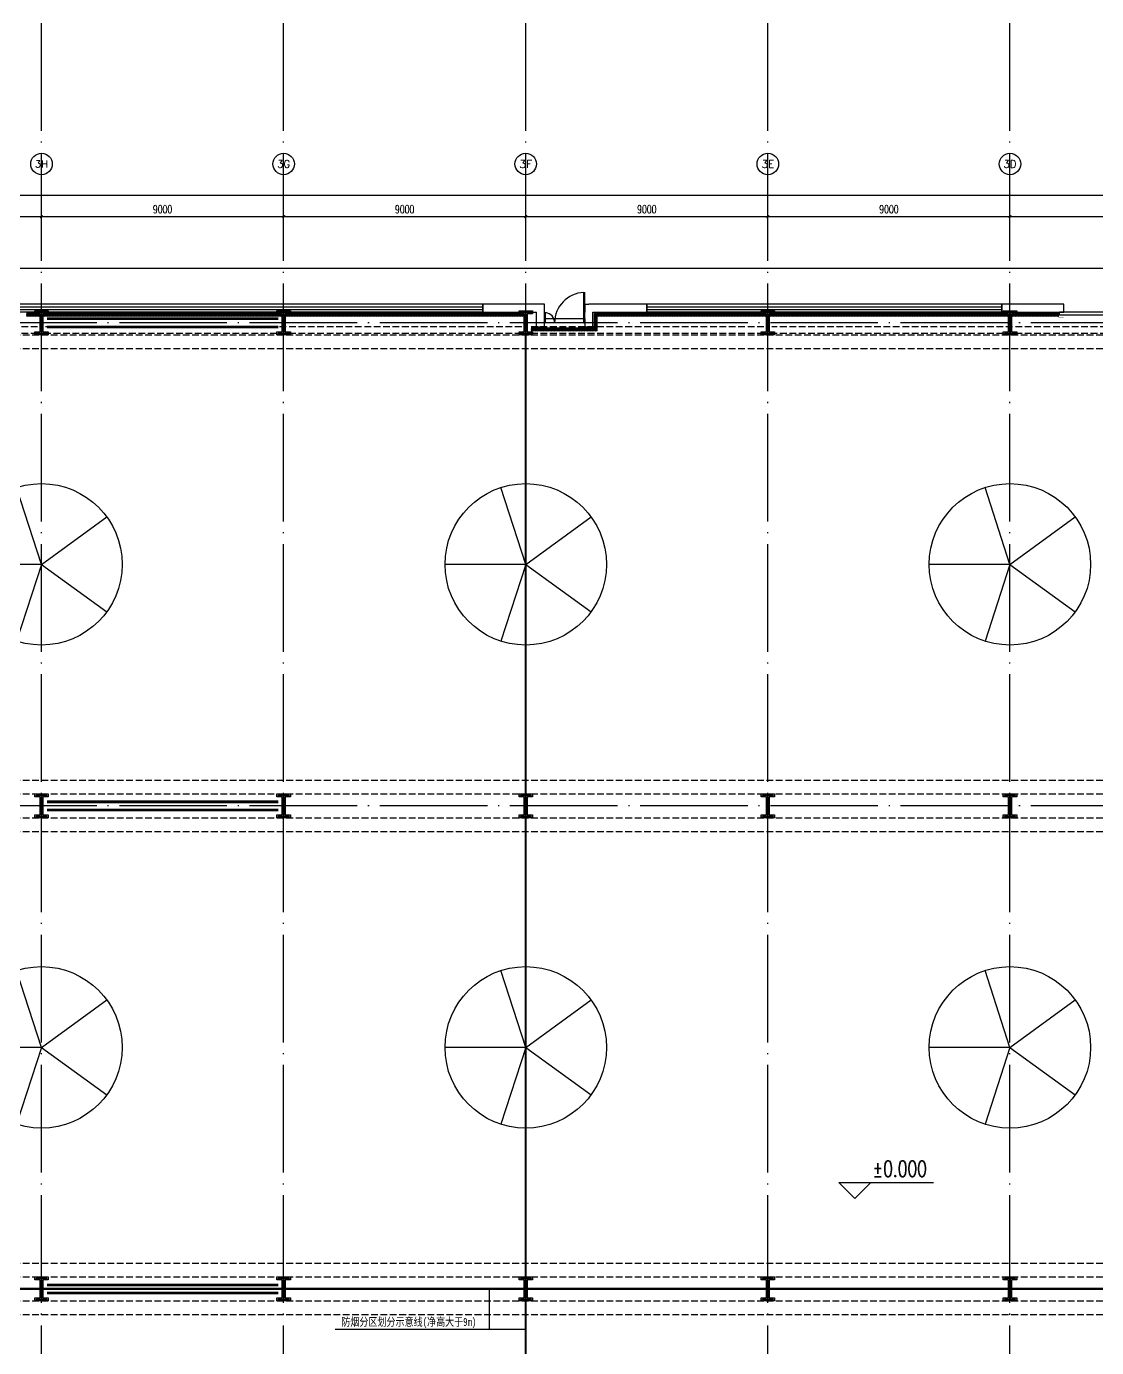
# Model space of a CAD drawing. Extents: x -555607 to 460190, y 498714 to 1664455.
# Drawn here: x -192416 to -152634, y 582639 to 631736 of the extents above; entities that cross this region are included whole.
import ezdxf
from ezdxf.enums import TextEntityAlignment as Align

# ---------------------------------------------------------------- set-up
doc = ezdxf.new("R2010")
doc.units = 0
doc.header["$LTSCALE"] = 1000
doc.header["$MEASUREMENT"] = 0
for name, pattern in [('10平面$0$DASH', [0.35, 0.25, -0.1]), ('CENTER', [2, 1.25, -0.25, 0.25, -0.25]), ('DASH', [0.35, 0.25, -0.1]), ('DOTE', [2.42, 2, -0.2, 0.02, -0.2])]:
    doc.linetypes.add(name, pattern=pattern)
doc.layers.get('Defpoints').update_dxf_attribs({"color": 210})
for name, color, linetype in [('10平面$0$WINDOW', 8, 'Continuous'), ('A-AXIS-D', 1, 'Continuous'), ('A-AXIS-DOTE', 14, 'DOTE'), ('A-HATCH-2', 251, 'Continuous'), ('A-HRAIL', 250, 'Continuous'), ('A-LIN-V', 9, 'Continuous'), ('A-SFCE', 30, 'Continuous'), ('A-WINDOW', 8, 'Continuous'), ('AS-COLN', 6, 'Continuous'), ('AS-WALL', 40, 'Continuous'), ('TH_DIM', 3, 'Continuous'), ('建-标高', 3, 'Continuous'), ('建-窗', 8, 'Continuous'), ('暖通', 7, 'Continuous')]:
    doc.layers.add(name, color=color, linetype=linetype)
doc.layers.add('柱间支撑', color=6, linetype='CENTER', lineweight=0)
doc.styles.add('-黑体', font='simhei.ttf', dxfattribs={"width": 0.8})
doc.styles.add('_TCH_AXIS', font='COMPLEX', dxfattribs={"bigfont": 'GBCBIG'})
doc.styles.add('_TCH_DIM_T3', font='SIMPLEX', dxfattribs={"width": 0.705882, "bigfont": 'GBCBIG'})
doc.styles.add('A-STANDARD', font='SIMPLEX', dxfattribs={"bigfont": 'GBCBIG'})
doc.styles.get("Standard").update_dxf_attribs({"font": 'gbenor.shx', "bigfont": 'gbcbig.shx'})
doc.styles.add('图框宋体', font='', dxfattribs={"width": 0.75})
doc.styles.get('图框宋体').set_extended_font_data('SimSun')
doc.linetypes.add('字母', pattern='A,12.7,-5.08,["挡烟垂壁",Standard,S=2.54,R=0,X=-2.54,Y=-1.27],-5.08', length=22.86)
doc.dimstyles.new('_TCH_ARCH&&100', dxfattribs={"dimtxt": 297.5, "dimasz": 100, "dimexe": 100, "dimexo": 100, "dimgap": 126.25, "dimtad": 1, "dimdec": 0, "dimzin": 0, "dimdsep": 46, "dimtxsty": '_TCH_DIM_T3', "dimblk": 'ARCHTICK', "dimcen": 0.09, "dimclrt": 7, "dimazin": 2, "dimtfac": 1, "dimtdec": 0, "dimtix": 1, "dimtmove": 2, "dimatfit": 3, "dimfxl": 100, "dimtolj": 1, "dimtzin": 0, "dimarcsym": 0})
doc.dimstyles.new('_TCH_ARCH&&150', dxfattribs={"dimtxt": 446.25, "dimasz": 150, "dimexe": 375, "dimexo": 450, "dimgap": 150, "dimtad": 1, "dimdec": 0, "dimzin": 0, "dimdsep": 46, "dimtxsty": '_TCH_DIM_T3', "dimblk": 'ARCHTICK', "dimcen": 0.09, "dimclrt": 7, "dimazin": 2, "dimtfac": 1, "dimtdec": 0, "dimtix": 1, "dimtmove": 2, "dimatfit": 3, "dimfxl": 1, "dimtolj": 1, "dimtzin": 0, "dimarcsym": 0})

# ---------------------------------------------------------------- blocks, each defined once
blk = doc.blocks.new('w4324324')
at = {"layer": 'A-HATCH-2', "color": 250}
for q in [(-1694760, 686605), (-1697614, 684532), (-1691907, 684532), (-1696524, 681178), (-1692997, 681178)]:
    blk.add_line((-1694760, 683605), q, dxfattribs=at)
blk.add_circle((-1694760, 683605), 3000, dxfattribs=at)
blk = doc.blocks.new('342343')
at = {"layer": 'A-LIN-V'}
for p in [(1066610, -8444), (1084560, -8444), (1066610, -26444), (1084560, -26444), (1066610, -44444), (1084560, -44444)]:
    blk.add_blockref('w4324324', p, dxfattribs=at)
blk = doc.blocks.new('23124232432')
at = {"layer": '柱间支撑', "color": 250, "const_width": 100}
for points in [[(-183054, 620870), (-191654, 620870)], [(-183054, 620570), (-191654, 620570)], [(-183054, 602920), (-191654, 602920)], [(-183054, 602620), (-191654, 602620)], [(-183054, 584970), (-191654, 584970)], [(-183054, 584670), (-191654, 584670)]]:
    blk.add_lwpolyline(points, dxfattribs=at)
blk = doc.blocks.new('w42343243')
at = {"layer": 'A-HATCH-2'}
blk.add_lwpolyline([(-165104, 621070), (-164604, 621070), (-164604, 620958), (-164800, 620958), (-164800, 620282), (-164604, 620282), (-164604, 620170), (-165104, 620170), (-165104, 620282), (-164908, 620282), (-164908, 620958), (-165104, 620958)], close=True, dxfattribs=at)
at = {"layer": 'AS-COLN', "color": 3}
blk.add_lwpolyline([(-165054, 621020), (-164654, 621020), (-164654, 621008), (-164850, 621008), (-164850, 620232), (-164654, 620232), (-164654, 620220), (-165054, 620220), (-165054, 620232), (-164858, 620232), (-164858, 621008), (-165054, 621008)], close=True, dxfattribs=at)
blk = doc.blocks.new('_ArchTick')
at = {"color": 0, "linetype": 'ByBlock', "const_width": 0.4}
blk.add_lwpolyline([(-0.5, -0.5), (0.5, 0.5)], dxfattribs=at)
blk = doc.blocks.new('*D104')
at = {"layer": 'A-AXIS-D', "color": 0, "lineweight": -2, "transparency": 16777216}
for p, q in [((-313754, 624010), (-313754, 625568)), ((-128054, 624010), (-128054, 625568)), ((-313754, 625468), (-128054, 625468))]:
    blk.add_line(p, q, dxfattribs=at)
at = {"layer": 'Defpoints', "color": 0, "transparency": 16777216}
for p in [(-128054, 625468), (-313754, 623910), (-128054, 623910)]:
    blk.add_point(p, dxfattribs=at)
at = {"layer": 'A-AXIS-D', "color": 0, "lineweight": -2, "transparency": 16777216, "xscale": 100, "yscale": 100, "zscale": 100, "rotation": 180}
blk.add_blockref('_ArchTick', (-313754, 625468), dxfattribs=at)
at = {"layer": 'A-AXIS-D', "color": 0, "lineweight": -2, "transparency": 16777216, "xscale": 100, "yscale": 100, "zscale": 100}
blk.add_blockref('_ArchTick', (-128054, 625468), dxfattribs=at)
at = {"layer": 'A-AXIS-D', "color": 7, "transparency": 16777216, "insert": (-220904, 625743), "char_height": 297.5, "attachment_point": 5, "style": '_TCH_DIM_T3'}
blk.add_mtext('\\A1;185700', dxfattribs=at)
blk = doc.blocks.new('*D119')
at = {"layer": 'A-AXIS-D', "color": 0, "lineweight": -2, "transparency": 16777216}
for p, q in [((-200854, 623910), (-200854, 624768)), ((-200854, 624668), (-191854, 624668)), ((-191854, 623910), (-191854, 624768))]:
    blk.add_line(p, q, dxfattribs=at)
at = {"layer": 'Defpoints', "color": 0, "transparency": 16777216}
for p in [(-191854, 624668), (-200854, 623810), (-191854, 623810)]:
    blk.add_point(p, dxfattribs=at)
at = {"layer": 'A-AXIS-D', "color": 0, "lineweight": -2, "transparency": 16777216, "xscale": 100, "yscale": 100, "zscale": 100, "rotation": 180}
blk.add_blockref('_ArchTick', (-200854, 624668), dxfattribs=at)
at = {"layer": 'A-AXIS-D', "color": 0, "lineweight": -2, "transparency": 16777216, "xscale": 100, "yscale": 100, "zscale": 100}
blk.add_blockref('_ArchTick', (-191854, 624668), dxfattribs=at)
at = {"layer": 'A-AXIS-D', "color": 7, "transparency": 16777216, "insert": (-196354, 624943), "char_height": 297.5, "attachment_point": 5, "style": '_TCH_DIM_T3'}
blk.add_mtext('\\A1;9000', dxfattribs=at)
blk = doc.blocks.new('*D120')
at = {"layer": 'A-AXIS-D', "color": 0, "lineweight": -2, "transparency": 16777216}
for p, q in [((-191854, 623910), (-191854, 624768)), ((-191854, 624668), (-182854, 624668)), ((-182854, 623910), (-182854, 624768))]:
    blk.add_line(p, q, dxfattribs=at)
at = {"layer": 'Defpoints', "color": 0, "transparency": 16777216}
for p in [(-182854, 624668), (-191854, 623810), (-182854, 623810)]:
    blk.add_point(p, dxfattribs=at)
at = {"layer": 'A-AXIS-D', "color": 0, "lineweight": -2, "transparency": 16777216, "xscale": 100, "yscale": 100, "zscale": 100, "rotation": 180}
blk.add_blockref('_ArchTick', (-191854, 624668), dxfattribs=at)
at = {"layer": 'A-AXIS-D', "color": 0, "lineweight": -2, "transparency": 16777216, "xscale": 100, "yscale": 100, "zscale": 100}
blk.add_blockref('_ArchTick', (-182854, 624668), dxfattribs=at)
at = {"layer": 'A-AXIS-D', "color": 7, "transparency": 16777216, "insert": (-187354, 624943), "char_height": 297.5, "attachment_point": 5, "style": '_TCH_DIM_T3'}
blk.add_mtext('\\A1;9000', dxfattribs=at)
blk = doc.blocks.new('*D121')
at = {"layer": 'A-AXIS-D', "color": 0, "lineweight": -2, "transparency": 16777216}
for p, q in [((-182854, 623910), (-182854, 624768)), ((-182854, 624668), (-173854, 624668)), ((-173854, 623910), (-173854, 624768))]:
    blk.add_line(p, q, dxfattribs=at)
at = {"layer": 'Defpoints', "color": 0, "transparency": 16777216}
for p in [(-173854, 624668), (-182854, 623810), (-173854, 623810)]:
    blk.add_point(p, dxfattribs=at)
at = {"layer": 'A-AXIS-D', "color": 0, "lineweight": -2, "transparency": 16777216, "xscale": 100, "yscale": 100, "zscale": 100, "rotation": 180}
blk.add_blockref('_ArchTick', (-182854, 624668), dxfattribs=at)
at = {"layer": 'A-AXIS-D', "color": 0, "lineweight": -2, "transparency": 16777216, "xscale": 100, "yscale": 100, "zscale": 100}
blk.add_blockref('_ArchTick', (-173854, 624668), dxfattribs=at)
at = {"layer": 'A-AXIS-D', "color": 7, "transparency": 16777216, "insert": (-178354, 624943), "char_height": 297.5, "attachment_point": 5, "style": '_TCH_DIM_T3'}
blk.add_mtext('\\A1;9000', dxfattribs=at)
blk = doc.blocks.new('*D122')
at = {"layer": 'A-AXIS-D', "color": 0, "lineweight": -2, "transparency": 16777216}
for p, q in [((-173854, 623910), (-173854, 624768)), ((-173854, 624668), (-164854, 624668)), ((-164854, 623910), (-164854, 624768))]:
    blk.add_line(p, q, dxfattribs=at)
at = {"layer": 'Defpoints', "color": 0, "transparency": 16777216}
for p in [(-164854, 624668), (-173854, 623810), (-164854, 623810)]:
    blk.add_point(p, dxfattribs=at)
at = {"layer": 'A-AXIS-D', "color": 0, "lineweight": -2, "transparency": 16777216, "xscale": 100, "yscale": 100, "zscale": 100, "rotation": 180}
blk.add_blockref('_ArchTick', (-173854, 624668), dxfattribs=at)
at = {"layer": 'A-AXIS-D', "color": 0, "lineweight": -2, "transparency": 16777216, "xscale": 100, "yscale": 100, "zscale": 100}
blk.add_blockref('_ArchTick', (-164854, 624668), dxfattribs=at)
at = {"layer": 'A-AXIS-D', "color": 7, "transparency": 16777216, "insert": (-169354, 624943), "char_height": 297.5, "attachment_point": 5, "style": '_TCH_DIM_T3'}
blk.add_mtext('\\A1;9000', dxfattribs=at)
blk = doc.blocks.new('*D123')
at = {"layer": 'A-AXIS-D', "color": 0, "lineweight": -2, "transparency": 16777216}
for p, q in [((-164854, 623910), (-164854, 624768)), ((-164854, 624668), (-155854, 624668)), ((-155854, 623910), (-155854, 624768))]:
    blk.add_line(p, q, dxfattribs=at)
at = {"layer": 'Defpoints', "color": 0, "transparency": 16777216}
for p in [(-155854, 624668), (-164854, 623810), (-155854, 623810)]:
    blk.add_point(p, dxfattribs=at)
at = {"layer": 'A-AXIS-D', "color": 0, "lineweight": -2, "transparency": 16777216, "xscale": 100, "yscale": 100, "zscale": 100, "rotation": 180}
blk.add_blockref('_ArchTick', (-164854, 624668), dxfattribs=at)
at = {"layer": 'A-AXIS-D', "color": 0, "lineweight": -2, "transparency": 16777216, "xscale": 100, "yscale": 100, "zscale": 100}
blk.add_blockref('_ArchTick', (-155854, 624668), dxfattribs=at)
at = {"layer": 'A-AXIS-D', "color": 7, "transparency": 16777216, "insert": (-160354, 624943), "char_height": 297.5, "attachment_point": 5, "style": '_TCH_DIM_T3'}
blk.add_mtext('\\A1;9000', dxfattribs=at)
blk = doc.blocks.new('*D124')
at = {"layer": 'A-AXIS-D', "color": 0, "lineweight": -2, "transparency": 16777216}
for p, q in [((-155854, 623910), (-155854, 624768)), ((-155854, 624668), (-146854, 624668)), ((-146854, 623910), (-146854, 624768))]:
    blk.add_line(p, q, dxfattribs=at)
at = {"layer": 'Defpoints', "color": 0, "transparency": 16777216}
for p in [(-146854, 624668), (-155854, 623810), (-146854, 623810)]:
    blk.add_point(p, dxfattribs=at)
at = {"layer": 'A-AXIS-D', "color": 0, "lineweight": -2, "transparency": 16777216, "xscale": 100, "yscale": 100, "zscale": 100, "rotation": 180}
blk.add_blockref('_ArchTick', (-155854, 624668), dxfattribs=at)
at = {"layer": 'A-AXIS-D', "color": 0, "lineweight": -2, "transparency": 16777216, "xscale": 100, "yscale": 100, "zscale": 100}
blk.add_blockref('_ArchTick', (-146854, 624668), dxfattribs=at)
at = {"layer": 'A-AXIS-D', "color": 7, "transparency": 16777216, "insert": (-151354, 624943), "char_height": 297.5, "attachment_point": 5, "style": '_TCH_DIM_T3'}
blk.add_mtext('\\A1;9000', dxfattribs=at)
blk = doc.blocks.new('WINDOW2DLIB$DYNSTYLE$00000005')
at = {"color": 0}
for points in [[(-0.5, 0.5), (-0.5, -0.5)], [(-0.5, 0.5), (0.5, 0.5)], [(0.5, -0.5), (0.5, 0.5)], [(0.5, 0.1667), (-0.5, 0.1667)], [(0.5, -0.1667), (-0.5, -0.1667)], [(-0.5, -0.5), (0.5, -0.5)]]:
    blk.add_lwpolyline(points, dxfattribs=at)
blk = doc.blocks.new('10平面$0$$DorLib2D$00000126')
at = {"color": 0, "linetype": 'Continuous'}
for p, q in [((-0.532, 0.5), (-0.532, 0.9)), ((0.532, 0.9), (0.532, 0.5))]:
    blk.add_line(p, q, dxfattribs=at)
at = {"color": 0, "linetype": '10平面$0$DASH'}
for p, q in [((-0.532, 0.9), (0.532, 0.9)), ((-0.532, 0.5), (0.532, 0.5))]:
    blk.add_line(p, q, dxfattribs=at)
blk = doc.blocks.new('DOOR2DLIB$SYSLIB$00000123')
at = {"color": 0}
for p, q in [((0.475, -0.001), (0.475, 0.752)), ((0.475, 0.752), (0.5, 0.752)), ((0.5, -0.001), (0.5, 0.752)), ((-0.5, 0), (-0.5, 0.252)), ((-0.475, 0.252), (-0.5, 0.252)), ((-0.475, 0), (-0.475, 0.252)), ((-0.475, 0), (-0.5, 0)), ((0.475, -0.001), (0.5, -0.001))]:
    blk.add_line(p, q, dxfattribs=at)
for centre, radius, start, end in [((0.505, -0.002), 0.755, 92.2493, 179.7238), ((-0.501, 0.003), 0.251, 359.7899, 84.0974)]:
    blk.add_arc(centre, radius, start, end, dxfattribs=at)
blk = doc.blocks.new('3333')
at = {"layer": 'A-SFCE', "color": 250, "const_width": 20}
blk.add_lwpolyline([(-227064, 766320), (-227064, 766510), (-227244, 766510), (-227244, 766320)], dxfattribs=at)
blk = doc.blocks.new('99平面图例外参$0$$LinePat$圆环')
for points in [[(0, 150), (300, 150)], [(0, 0), (300, 0)], [(0, -150), (300, -150)]]:
    blk.add_lwpolyline(points)
at = {"color": 0}
blk.add_circle((150, 0), 150, dxfattribs=at)
blk = doc.blocks.new('*D617')
at = {"layer": 'Defpoints', "color": 0, "transparency": 16777216}
for p in [(-128854, 622757), (-294854, 622280), (-128854, 622280)]:
    blk.add_point(p, dxfattribs=at)
at = {"layer": 'TH_DIM', "color": 0, "lineweight": -2, "transparency": 16777216}
for p, q in [((-294854, 622730), (-294854, 623132)), ((-128854, 622730), (-128854, 623132)), ((-294854, 622757), (-128854, 622757))]:
    blk.add_line(p, q, dxfattribs=at)
at = {"layer": 'TH_DIM', "color": 0, "lineweight": -2, "transparency": 16777216, "xscale": 150, "yscale": 150, "zscale": 150, "rotation": 180}
blk.add_blockref('_ArchTick', (-294854, 622757), dxfattribs=at)
at = {"layer": 'TH_DIM', "color": 0, "lineweight": -2, "transparency": 16777216, "xscale": 150, "yscale": 150, "zscale": 150}
blk.add_blockref('_ArchTick', (-128854, 622757), dxfattribs=at)
at = {"layer": 'TH_DIM', "color": 7, "transparency": 16777216, "insert": (-211854, 623205), "char_height": 446.25, "attachment_point": 5, "style": '图框宋体'}
blk.add_mtext('\\A1;本侧3V轴至3A轴储烟仓以下开窗(门)面积共计:40.76平方', dxfattribs=at)

msp = doc.modelspace()

# ---------------------------------------------------------------- linework, layer by layer
at = {"layer": '10平面$0$WINDOW'}
msp.add_line((-171654.2, 620869.9), (-173154.2, 620869.9), dxfattribs=at)
at = {"layer": 'A-AXIS-D'}
for centre in [(-191854.2, 626624), (-182854.2, 626624), (-173854.2, 626624), (-164854.2, 626624), (-155854.2, 626624)]:
    msp.add_circle(centre, 400, dxfattribs=at)
at = {"layer": 'A-AXIS-DOTE', "color": 250, "ltscale": 2}
for p, q in [((-191854.2, 540740), (-191854.2, 637259.3)), ((-182854.2, 540740), (-182854.2, 637259.3)), ((-173854.2, 540740), (-173854.2, 637259.3)), ((-164854.2, 540740), (-164854.2, 637259.3)), ((-155854.2, 540740), (-155854.2, 637259.3)), ((-122040, 620720), (-318010, 620720)), ((-122040, 602770), (-318010, 602770)), ((-119950, 584820), (-318010, 584820))]:
    msp.add_line(p, q, dxfattribs=at)
at = {"layer": 'A-HATCH-2', "color": 250, "linetype": 'DASH'}
for p, q in [((-294754.2, 620270), (-135554.2, 620270)), ((-294754.2, 619770), (-135554.2, 619770)), ((-294754.2, 603720.1), (-128854.2, 603720.1)), ((-294754.2, 603220.1), (-128854.2, 603220.1)), ((-294754.2, 602320), (-128854.2, 602320)), ((-294754.2, 601820), (-128854.2, 601820)), ((-294754.2, 585770.1), (-128854.2, 585770.1)), ((-294754.2, 585270.1), (-128854.2, 585270.1)), ((-307354.2, 584369.9), (-128854.2, 584369.9)), ((-307354.2, 583869.9), (-128854.2, 583869.9))]:
    msp.add_line(p, q, dxfattribs=at)
at = {"layer": 'A-SFCE', "color": 250, "linetype": 'DASH'}
for p, q in [((-192004.2, 620570), (-200704.2, 620570)), ((-192004.2, 620320), (-200704.2, 620320)), ((-174004.2, 620570), (-191704.2, 620570)), ((-174004.2, 620320), (-191704.2, 620320)), ((-165004.2, 620570), (-173704.2, 620570)), ((-165004.2, 620320), (-173704.2, 620320)), ((-147004.2, 620570), (-164704.2, 620570)), ((-147004.2, 620320), (-164704.2, 620320))]:
    msp.add_line(p, q, dxfattribs=at)
at = {"layer": 'AS-WALL'}
for p, q in [((-173154.2, 621419.9), (-175454.2, 621419.9)), ((-175454.2, 621419.9), (-175454.2, 621119.9)), ((-175454.2, 621119.9), (-173454.2, 621119.9)), ((-173454.2, 620569.9), (-173454.2, 621119.9)), ((-173154.2, 620869.9), (-173154.2, 621419.9)), ((-171654.2, 621419.9), (-171504.2, 621419.9)), ((-171654.2, 621419.9), (-171654.2, 621119.9)), ((-171654.2, 621119.9), (-171654.2, 621119.9)), ((-171654.2, 620869.9), (-171654.2, 621119.9)), ((-169354.2, 621419.9), (-171504.2, 621419.9)), ((-171354.2, 620569.9), (-171354.2, 621119.9)), ((-171354.2, 621119.9), (-169354.2, 621119.9)), ((-169354.2, 621119.9), (-169354.2, 621419.9)), ((-153854.2, 621419.9), (-156154.2, 621419.9)), ((-156154.2, 621419.9), (-156154.2, 621119.9)), ((-156154.2, 621119.9), (-153854.2, 621119.9)), ((-153854.2, 621119.9), (-153854.2, 621419.9)), ((-173154.2, 620569.9), (-173154.2, 620869.9)), ((-171654.2, 620869.9), (-171654.2, 620569.9)), ((-173454.2, 620569.9), (-173154.2, 620569.9)), ((-171654.2, 620569.9), (-171354.2, 620569.9))]:
    msp.add_line(p, q, dxfattribs=at)
at = {"layer": '建-标高', "color": 8}
for p, q in [((-161621.4, 588177), (-162221.4, 588777)), ((-162221.4, 588777), (-158701.4, 588777)), ((-161621.4, 588177), (-161021.4, 588777))]:
    msp.add_line(p, q, dxfattribs=at)
at = {"layer": '暖通', "color": 7}
for p, q in [((-175205.2, 583323.5), (-175205.2, 584820)), ((-180935.2, 583323.5), (-175205.2, 583323.5)), ((-175205.2, 583323.5), (-173850.2, 583323.5))]:
    msp.add_line(p, q, dxfattribs=at)
at = {"layer": '暖通', "color": 2, "linetype": '字母', "ltscale": 0.05, "const_width": 80}
for points in [[(-173854.2, 620270), (-173854.2, 549370)], [(-307765, 584820), (-128354.2, 584820)]]:
    msp.add_lwpolyline(points, dxfattribs=at)

# ---------------------------------------------------------------- block references
at = {"layer": '10平面$0$WINDOW', "zscale": 300}
for name, p, xscale, yscale, rotation in [('DOOR2DLIB$SYSLIB$00000123', (-172404.2, 620719.9), -1500, -1500, 179.9999999999555), ('10平面$0$$DorLib2D$00000126', (-151354.2, 621269.9), 5000, 300, 180)]:
    msp.add_blockref(name, p, dxfattribs=dict(at, xscale=xscale, yscale=yscale, rotation=rotation))
at = {"layer": 'A-HRAIL', "color": 250, "yscale": 0.3333333333111111, "zscale": 0.3333333333111111}
for p, xscale, rotation in [((-192314.3, 621013.9), -0.3384127419249668, 359.9999999997966), ((-192212.8, 621013.9), -0.3384127419249668, 359.9999999997966), ((-192111.2, 621013.9), -0.3384127419249668, 359.9999999997966), ((-192009.7, 621013.9), -0.3384127419249668, 359.9999999997966), ((-191908.2, 621013.9), -0.3384127419249668, 359.9999999997966), ((-191699.1, 621013.9), -0.336818181795725, 359.9999999997966), ((-191598.1, 621013.9), -0.336818181795725, 359.9999999997966), ((-191497, 621013.9), -0.336818181795725, 359.9999999997966), ((-191396, 621013.9), -0.336818181795725, 359.9999999997966), ((-191295, 621013.9), -0.336818181795725, 359.9999999997966), ((-191193.9, 621013.9), -0.336818181795725, 359.9999999997966), ((-191092.9, 621013.9), -0.336818181795725, 359.9999999997966), ((-190991.8, 621013.9), -0.336818181795725, 359.9999999997966), ((-190890.8, 621013.9), -0.336818181795725, 359.9999999997966), ((-190789.7, 621013.9), -0.336818181795725, 359.9999999997966), ((-190688.7, 621013.9), -0.336818181795725, 359.9999999997966), ((-190587.6, 621013.9), -0.336818181795725, 359.9999999997966), ((-190486.6, 621013.9), -0.336818181795725, 359.9999999997966), ((-190385.5, 621013.9), -0.336818181795725, 359.9999999997966), ((-190284.5, 621013.9), -0.336818181795725, 359.9999999997966), ((-190183.5, 621013.9), -0.336818181795725, 359.9999999997966), ((-190082.4, 621013.9), -0.336818181795725, 359.9999999997966), ((-189981.4, 621013.9), -0.336818181795725, 359.9999999997966), ((-189880.3, 621013.9), -0.336818181795725, 359.9999999997966), ((-189779.3, 621013.9), -0.336818181795725, 359.9999999997966), ((-189678.2, 621013.9), -0.336818181795725, 359.9999999997966), ((-189577.2, 621013.9), -0.336818181795725, 359.9999999997966), ((-189476.1, 621013.9), -0.336818181795725, 359.9999999997966), ((-189375.1, 621013.9), -0.336818181795725, 359.9999999997966), ((-189274, 621013.9), -0.336818181795725, 359.9999999997966), ((-189173, 621013.9), -0.336818181795725, 359.9999999997966), ((-189072, 621013.9), -0.336818181795725, 359.9999999997966), ((-188970.9, 621013.9), -0.336818181795725, 359.9999999997966), ((-188869.9, 621013.9), -0.336818181795725, 359.9999999997966), ((-188768.8, 621013.9), -0.336818181795725, 359.9999999997966), ((-188667.8, 621013.9), -0.336818181795725, 359.9999999997966), ((-188566.7, 621013.9), -0.336818181795725, 359.9999999997966), ((-188465.7, 621013.9), -0.336818181795725, 359.9999999997966), ((-188364.6, 621013.9), -0.336818181795725, 359.9999999997966), ((-188263.6, 621013.9), -0.336818181795725, 359.9999999997966), ((-188162.5, 621013.9), -0.336818181795725, 359.9999999997966), ((-188061.5, 621013.9), -0.336818181795725, 359.9999999997966), ((-187960.5, 621013.9), -0.336818181795725, 359.9999999997966), ((-187859.4, 621013.9), -0.336818181795725, 359.9999999997966), ((-187758.4, 621013.9), -0.336818181795725, 359.9999999997966), ((-187657.3, 621013.9), -0.336818181795725, 359.9999999997966), ((-187556.3, 621013.9), -0.336818181795725, 359.9999999997966), ((-187455.2, 621013.9), -0.336818181795725, 359.9999999997966), ((-187354.2, 621013.9), -0.336818181795725, 359.9999999997966), ((-187253.1, 621013.9), -0.336818181795725, 359.9999999997966), ((-187152.1, 621013.9), -0.336818181795725, 359.9999999997966), ((-187051, 621013.9), -0.336818181795725, 359.9999999997966), ((-186950, 621013.9), -0.336818181795725, 359.9999999997966), ((-186849, 621013.9), -0.336818181795725, 359.9999999997966), ((-186747.9, 621013.9), -0.336818181795725, 359.9999999997966), ((-186646.9, 621013.9), -0.336818181795725, 359.9999999997966), ((-186545.8, 621013.9), -0.336818181795725, 359.9999999997966), ((-186444.8, 621013.9), -0.336818181795725, 359.9999999997966), ((-186343.7, 621013.9), -0.336818181795725, 359.9999999997966), ((-186242.7, 621013.9), -0.336818181795725, 359.9999999997966), ((-186141.6, 621013.9), -0.336818181795725, 359.9999999997966), ((-186040.6, 621013.9), -0.336818181795725, 359.9999999997966), ((-185939.5, 621013.9), -0.336818181795725, 359.9999999997966), ((-185838.5, 621013.9), -0.336818181795725, 359.9999999997966), ((-185737.5, 621013.9), -0.336818181795725, 359.9999999997966), ((-185636.4, 621013.9), -0.336818181795725, 359.9999999997966), ((-185535.4, 621013.9), -0.336818181795725, 359.9999999997966), ((-185434.3, 621013.9), -0.336818181795725, 359.9999999997966), ((-185333.3, 621013.9), -0.336818181795725, 359.9999999997966), ((-185232.2, 621013.9), -0.336818181795725, 359.9999999997966), ((-185131.2, 621013.9), -0.336818181795725, 359.9999999997966), ((-185030.1, 621013.9), -0.336818181795725, 359.9999999997966), ((-184929.1, 621013.9), -0.336818181795725, 359.9999999997966), ((-184828, 621013.9), -0.336818181795725, 359.9999999997966), ((-184727, 621013.9), -0.336818181795725, 359.9999999997966), ((-184626, 621013.9), -0.336818181795725, 359.9999999997966), ((-184524.9, 621013.9), -0.336818181795725, 359.9999999997966), ((-184423.9, 621013.9), -0.336818181795725, 359.9999999997966), ((-184322.8, 621013.9), -0.336818181795725, 359.9999999997966), ((-184221.8, 621013.9), -0.336818181795725, 359.9999999997966), ((-184120.7, 621013.9), -0.336818181795725, 359.9999999997966), ((-184019.7, 621013.9), -0.336818181795725, 359.9999999997966), ((-183918.6, 621013.9), -0.336818181795725, 359.9999999997966), ((-183817.6, 621013.9), -0.336818181795725, 359.9999999997966), ((-183716.5, 621013.9), -0.336818181795725, 359.9999999997966), ((-183615.5, 621013.9), -0.336818181795725, 359.9999999997966), ((-183514.5, 621013.9), -0.336818181795725, 359.9999999997966), ((-183413.4, 621013.9), -0.336818181795725, 359.9999999997966), ((-183312.4, 621013.9), -0.336818181795725, 359.9999999997966), ((-183211.3, 621013.9), -0.336818181795725, 359.9999999997966), ((-183110.3, 621013.9), -0.336818181795725, 359.9999999997966), ((-183009.2, 621013.9), -0.336818181795725, 359.9999999997966), ((-182908.2, 621013.9), -0.336818181795725, 359.9999999997966), ((-182699.1, 621013.9), -0.3368181817957273, 359.9999999997966), ((-182598.1, 621013.9), -0.3368181817957273, 359.9999999997966), ((-182497, 621013.9), -0.3368181817957273, 359.9999999997966), ((-182396, 621013.9), -0.3368181817957273, 359.9999999997966), ((-182295, 621013.9), -0.3368181817957273, 359.9999999997966), ((-182193.9, 621013.9), -0.3368181817957273, 359.9999999997966), ((-182092.9, 621013.9), -0.3368181817957273, 359.9999999997966), ((-181991.8, 621013.9), -0.3368181817957273, 359.9999999997966), ((-181890.8, 621013.9), -0.3368181817957273, 359.9999999997966), ((-181789.7, 621013.9), -0.3368181817957273, 359.9999999997966), ((-181688.7, 621013.9), -0.3368181817957273, 359.9999999997966), ((-181587.6, 621013.9), -0.3368181817957273, 359.9999999997966), ((-181486.6, 621013.9), -0.3368181817957273, 359.9999999997966), ((-181385.5, 621013.9), -0.3368181817957273, 359.9999999997966), ((-181284.5, 621013.9), -0.3368181817957273, 359.9999999997966), ((-181183.5, 621013.9), -0.3368181817957273, 359.9999999997966), ((-181082.4, 621013.9), -0.3368181817957273, 359.9999999997966), ((-180981.4, 621013.9), -0.3368181817957273, 359.9999999997966), ((-180880.3, 621013.9), -0.3368181817957273, 359.9999999997966), ((-180779.3, 621013.9), -0.3368181817957273, 359.9999999997966), ((-180678.2, 621013.9), -0.3368181817957273, 359.9999999997966), ((-180577.2, 621013.9), -0.3368181817957273, 359.9999999997966), ((-180476.1, 621013.9), -0.3368181817957273, 359.9999999997966), ((-180375.1, 621013.9), -0.3368181817957273, 359.9999999997966), ((-180274, 621013.9), -0.3368181817957273, 359.9999999997966), ((-180173, 621013.9), -0.3368181817957273, 359.9999999997966), ((-180072, 621013.9), -0.3368181817957273, 359.9999999997966), ((-179970.9, 621013.9), -0.3368181817957273, 359.9999999997966), ((-179869.9, 621013.9), -0.3368181817957273, 359.9999999997966), ((-179768.8, 621013.9), -0.3368181817957273, 359.9999999997966), ((-179667.8, 621013.9), -0.3368181817957273, 359.9999999997966), ((-179566.7, 621013.9), -0.3368181817957273, 359.9999999997966), ((-179465.7, 621013.9), -0.3368181817957273, 359.9999999997966), ((-179364.6, 621013.9), -0.3368181817957273, 359.9999999997966), ((-179263.6, 621013.9), -0.3368181817957273, 359.9999999997966), ((-179162.5, 621013.9), -0.3368181817957273, 359.9999999997966), ((-179061.5, 621013.9), -0.3368181817957273, 359.9999999997966), ((-178960.5, 621013.9), -0.3368181817957273, 359.9999999997966), ((-178859.4, 621013.9), -0.3368181817957273, 359.9999999997966), ((-178758.4, 621013.9), -0.3368181817957273, 359.9999999997966), ((-178657.3, 621013.9), -0.3368181817957273, 359.9999999997966), ((-178556.3, 621013.9), -0.3368181817957273, 359.9999999997966), ((-178455.2, 621013.9), -0.3368181817957273, 359.9999999997966), ((-178354.2, 621013.9), -0.3368181817957273, 359.9999999997966), ((-178253.1, 621013.9), -0.3368181817957273, 359.9999999997966), ((-178152.1, 621013.9), -0.3368181817957273, 359.9999999997966), ((-178051, 621013.9), -0.3368181817957273, 359.9999999997966), ((-177950, 621013.9), -0.3368181817957273, 359.9999999997966), ((-177849, 621013.9), -0.3368181817957273, 359.9999999997966), ((-177747.9, 621013.9), -0.3368181817957273, 359.9999999997966), ((-177646.9, 621013.9), -0.3368181817957273, 359.9999999997966), ((-177545.8, 621013.9), -0.3368181817957273, 359.9999999997966), ((-177444.8, 621013.9), -0.3368181817957273, 359.9999999997966), ((-177343.7, 621013.9), -0.3368181817957273, 359.9999999997966), ((-177242.7, 621013.9), -0.3368181817957273, 359.9999999997966), ((-177141.6, 621013.9), -0.3368181817957273, 359.9999999997966), ((-177040.6, 621013.9), -0.3368181817957273, 359.9999999997966), ((-176939.5, 621013.9), -0.3368181817957273, 359.9999999997966), ((-176838.5, 621013.9), -0.3368181817957273, 359.9999999997966), ((-176737.5, 621013.9), -0.3368181817957273, 359.9999999997966), ((-176636.4, 621013.9), -0.3368181817957273, 359.9999999997966), ((-176535.4, 621013.9), -0.3368181817957273, 359.9999999997966), ((-176434.3, 621013.9), -0.3368181817957273, 359.9999999997966), ((-176333.3, 621013.9), -0.3368181817957273, 359.9999999997966), ((-176232.2, 621013.9), -0.3368181817957273, 359.9999999997966), ((-176131.2, 621013.9), -0.3368181817957273, 359.9999999997966), ((-176030.1, 621013.9), -0.3368181817957273, 359.9999999997966), ((-175929.1, 621013.9), -0.3368181817957273, 359.9999999997966), ((-175828, 621013.9), -0.3368181817957273, 359.9999999997966), ((-175727, 621013.9), -0.3368181817957273, 359.9999999997966), ((-175626, 621013.9), -0.3368181817957273, 359.9999999997966), ((-175524.9, 621013.9), -0.3368181817957273, 359.9999999997966), ((-175423.9, 621013.9), -0.3368181817957273, 359.9999999997966), ((-175322.8, 621013.9), -0.3368181817957273, 359.9999999997966), ((-175221.8, 621013.9), -0.3368181817957273, 359.9999999997966), ((-175120.7, 621013.9), -0.3368181817957273, 359.9999999997966), ((-175019.7, 621013.9), -0.3368181817957273, 359.9999999997966), ((-174918.6, 621013.9), -0.3368181817957273, 359.9999999997966), ((-174817.6, 621013.9), -0.3368181817957273, 359.9999999997966), ((-174716.5, 621013.9), -0.3368181817957273, 359.9999999997966), ((-174615.5, 621013.9), -0.3368181817957273, 359.9999999997966), ((-174514.5, 621013.9), -0.3368181817957273, 359.9999999997966), ((-174413.4, 621013.9), -0.3368181817957273, 359.9999999997966), ((-174312.4, 621013.9), -0.3368181817957273, 359.9999999997966), ((-174211.3, 621013.9), -0.3368181817957273, 359.9999999997966), ((-174110.3, 621013.9), -0.3368181817957273, 359.9999999997966), ((-174009.2, 621013.9), -0.3368181817957273, 359.9999999997966), ((-173908.2, 621013.9), -0.3368181817957273, 359.9999999997966), ((-171254.2, 620961.6), -0.3611111226889233, 270), ((-171202.7, 621013.9), -0.3384127415271159, 359.9999999997966), ((-171254.2, 620853.3), -0.3611111226889233, 270), ((-171254.2, 620744.9), -0.3611111226889233, 270), ((-171254.2, 620636.6), -0.3611111226889233, 270), ((-171254.2, 620528.3), -0.3611111226889233, 270), ((-171101.1, 621013.9), -0.3384127415271159, 359.9999999997966), ((-170999.6, 621013.9), -0.3384127415271159, 359.9999999997966), ((-170898.1, 621013.9), -0.3384127415271159, 359.9999999997966), ((-170796.6, 621013.9), -0.3384127415271159, 359.9999999997966), ((-170695, 621013.9), -0.3384127415271159, 359.9999999997966), ((-170593.5, 621013.9), -0.3384127415271159, 359.9999999997966), ((-170492, 621013.9), -0.3384127415271159, 359.9999999997966), ((-170390.5, 621013.9), -0.3384127415271159, 359.9999999997966), ((-170288.9, 621013.9), -0.3384127415271159, 359.9999999997966), ((-170187.4, 621013.9), -0.3384127415271159, 359.9999999997966), ((-170085.9, 621013.9), -0.3384127415271159, 359.9999999997966), ((-169984.4, 621013.9), -0.3384127415271159, 359.9999999997966), ((-169882.9, 621013.9), -0.3384127415271159, 359.9999999997966), ((-169781.3, 621013.9), -0.3384127415271159, 359.9999999997966), ((-169679.8, 621013.9), -0.3384127415271159, 359.9999999997966), ((-169578.3, 621013.9), -0.3384127415271159, 359.9999999997966), ((-169476.8, 621013.9), -0.3384127415271159, 359.9999999997966), ((-169375.2, 621013.9), -0.3384127415271159, 359.9999999997966), ((-169273.7, 621013.9), -0.3384127415271159, 359.9999999997966), ((-169172.2, 621013.9), -0.3384127415271159, 359.9999999997966), ((-169070.7, 621013.9), -0.3384127415271159, 359.9999999997966), ((-168969.1, 621013.9), -0.3384127415271159, 359.9999999997966), ((-168867.6, 621013.9), -0.3384127415271159, 359.9999999997966), ((-168766.1, 621013.9), -0.3384127415271159, 359.9999999997966), ((-168664.6, 621013.9), -0.3384127415271159, 359.9999999997966), ((-168563, 621013.9), -0.3384127415271159, 359.9999999997966), ((-168461.5, 621013.9), -0.3384127415271159, 359.9999999997966), ((-168360, 621013.9), -0.3384127415271159, 359.9999999997966), ((-168258.5, 621013.9), -0.3384127415271159, 359.9999999997966), ((-168156.9, 621013.9), -0.3384127415271159, 359.9999999997966), ((-168055.4, 621013.9), -0.3384127415271159, 359.9999999997966), ((-167953.9, 621013.9), -0.3384127415271159, 359.9999999997966), ((-167852.4, 621013.9), -0.3384127415271159, 359.9999999997966), ((-167750.9, 621013.9), -0.3384127415271159, 359.9999999997966), ((-167649.3, 621013.9), -0.3384127415271159, 359.9999999997966), ((-167547.8, 621013.9), -0.3384127415271159, 359.9999999997966), ((-167446.3, 621013.9), -0.3384127415271159, 359.9999999997966), ((-167344.8, 621013.9), -0.3384127415271159, 359.9999999997966), ((-167243.2, 621013.9), -0.3384127415271159, 359.9999999997966), ((-167141.7, 621013.9), -0.3384127415271159, 359.9999999997966), ((-167040.2, 621013.9), -0.3384127415271159, 359.9999999997966), ((-166938.7, 621013.9), -0.3384127415271159, 359.9999999997966), ((-166837.1, 621013.9), -0.3384127415271159, 359.9999999997966), ((-166735.6, 621013.9), -0.3384127415271159, 359.9999999997966), ((-166634.1, 621013.9), -0.3384127415271159, 359.9999999997966), ((-166532.6, 621013.9), -0.3384127415271159, 359.9999999997966), ((-166431, 621013.9), -0.3384127415271159, 359.9999999997966), ((-166329.5, 621013.9), -0.3384127415271159, 359.9999999997966), ((-166228, 621013.9), -0.3384127415271159, 359.9999999997966), ((-166126.5, 621013.9), -0.3384127415271159, 359.9999999997966), ((-166024.9, 621013.9), -0.3384127415271159, 359.9999999997966), ((-165923.4, 621013.9), -0.3384127415271159, 359.9999999997966), ((-165821.9, 621013.9), -0.3384127415271159, 359.9999999997966), ((-165720.4, 621013.9), -0.3384127415271159, 359.9999999997966), ((-165618.9, 621013.9), -0.3384127415271159, 359.9999999997966), ((-165517.3, 621013.9), -0.3384127415271159, 359.9999999997966), ((-165415.8, 621013.9), -0.3384127415271159, 359.9999999997966), ((-165314.3, 621013.9), -0.3384127415271159, 359.9999999997966), ((-165212.8, 621013.9), -0.3384127415271159, 359.9999999997966), ((-165111.2, 621013.9), -0.3384127415271159, 359.9999999997966), ((-165009.7, 621013.9), -0.3384127415271159, 359.9999999997966), ((-164908.2, 621013.9), -0.3384127415271159, 359.9999999997966), ((-164699.1, 621013.9), -0.3368181817957239, 359.9999999997966), ((-164598.1, 621013.9), -0.3368181817957239, 359.9999999997966), ((-164497, 621013.9), -0.3368181817957239, 359.9999999997966), ((-164396, 621013.9), -0.3368181817957239, 359.9999999997966), ((-164295, 621013.9), -0.3368181817957239, 359.9999999997966), ((-164193.9, 621013.9), -0.3368181817957239, 359.9999999997966), ((-164092.9, 621013.9), -0.3368181817957239, 359.9999999997966), ((-163991.8, 621013.9), -0.3368181817957239, 359.9999999997966), ((-163890.8, 621013.9), -0.3368181817957239, 359.9999999997966), ((-163789.7, 621013.9), -0.3368181817957239, 359.9999999997966), ((-163688.7, 621013.9), -0.3368181817957239, 359.9999999997966), ((-163587.6, 621013.9), -0.3368181817957239, 359.9999999997966), ((-163486.6, 621013.9), -0.3368181817957239, 359.9999999997966), ((-163385.5, 621013.9), -0.3368181817957239, 359.9999999997966), ((-163284.5, 621013.9), -0.3368181817957239, 359.9999999997966), ((-163183.5, 621013.9), -0.3368181817957239, 359.9999999997966), ((-163082.4, 621013.9), -0.3368181817957239, 359.9999999997966), ((-162981.4, 621013.9), -0.3368181817957239, 359.9999999997966), ((-162880.3, 621013.9), -0.3368181817957239, 359.9999999997966), ((-162779.3, 621013.9), -0.3368181817957239, 359.9999999997966), ((-162678.2, 621013.9), -0.3368181817957239, 359.9999999997966), ((-162577.2, 621013.9), -0.3368181817957239, 359.9999999997966), ((-162476.1, 621013.9), -0.3368181817957239, 359.9999999997966), ((-162375.1, 621013.9), -0.3368181817957239, 359.9999999997966), ((-162274, 621013.9), -0.3368181817957239, 359.9999999997966), ((-162173, 621013.9), -0.3368181817957239, 359.9999999997966), ((-162072, 621013.9), -0.3368181817957239, 359.9999999997966), ((-161970.9, 621013.9), -0.3368181817957239, 359.9999999997966), ((-161869.9, 621013.9), -0.3368181817957239, 359.9999999997966), ((-161768.8, 621013.9), -0.3368181817957239, 359.9999999997966), ((-161667.8, 621013.9), -0.3368181817957239, 359.9999999997966), ((-161566.7, 621013.9), -0.3368181817957239, 359.9999999997966), ((-161465.7, 621013.9), -0.3368181817957239, 359.9999999997966), ((-161364.6, 621013.9), -0.3368181817957239, 359.9999999997966), ((-161263.6, 621013.9), -0.3368181817957239, 359.9999999997966), ((-161162.5, 621013.9), -0.3368181817957239, 359.9999999997966), ((-161061.5, 621013.9), -0.3368181817957239, 359.9999999997966), ((-160960.5, 621013.9), -0.3368181817957239, 359.9999999997966), ((-160859.4, 621013.9), -0.3368181817957239, 359.9999999997966), ((-160758.4, 621013.9), -0.3368181817957239, 359.9999999997966), ((-160657.3, 621013.9), -0.3368181817957239, 359.9999999997966), ((-160556.3, 621013.9), -0.3368181817957239, 359.9999999997966), ((-160455.2, 621013.9), -0.3368181817957239, 359.9999999997966), ((-160354.2, 621013.9), -0.3368181817957239, 359.9999999997966), ((-160253.1, 621013.9), -0.3368181817957239, 359.9999999997966), ((-160152.1, 621013.9), -0.3368181817957239, 359.9999999997966), ((-160051, 621013.9), -0.3368181817957239, 359.9999999997966), ((-159950, 621013.9), -0.3368181817957239, 359.9999999997966), ((-159849, 621013.9), -0.3368181817957239, 359.9999999997966), ((-159747.9, 621013.9), -0.3368181817957239, 359.9999999997966), ((-159646.9, 621013.9), -0.3368181817957239, 359.9999999997966), ((-159545.8, 621013.9), -0.3368181817957239, 359.9999999997966), ((-159444.8, 621013.9), -0.3368181817957239, 359.9999999997966), ((-159343.7, 621013.9), -0.3368181817957239, 359.9999999997966), ((-159242.7, 621013.9), -0.3368181817957239, 359.9999999997966), ((-159141.6, 621013.9), -0.3368181817957239, 359.9999999997966), ((-159040.6, 621013.9), -0.3368181817957239, 359.9999999997966), ((-158939.5, 621013.9), -0.3368181817957239, 359.9999999997966), ((-158838.5, 621013.9), -0.3368181817957239, 359.9999999997966), ((-158737.5, 621013.9), -0.3368181817957239, 359.9999999997966), ((-158636.4, 621013.9), -0.3368181817957239, 359.9999999997966), ((-158535.4, 621013.9), -0.3368181817957239, 359.9999999997966), ((-158434.3, 621013.9), -0.3368181817957239, 359.9999999997966), ((-158333.3, 621013.9), -0.3368181817957239, 359.9999999997966), ((-158232.2, 621013.9), -0.3368181817957239, 359.9999999997966), ((-158131.2, 621013.9), -0.3368181817957239, 359.9999999997966), ((-158030.1, 621013.9), -0.3368181817957239, 359.9999999997966), ((-157929.1, 621013.9), -0.3368181817957239, 359.9999999997966), ((-157828, 621013.9), -0.3368181817957239, 359.9999999997966), ((-157727, 621013.9), -0.3368181817957239, 359.9999999997966), ((-157626, 621013.9), -0.3368181817957239, 359.9999999997966), ((-157524.9, 621013.9), -0.3368181817957239, 359.9999999997966), ((-157423.9, 621013.9), -0.3368181817957239, 359.9999999997966), ((-157322.8, 621013.9), -0.3368181817957239, 359.9999999997966), ((-157221.8, 621013.9), -0.3368181817957239, 359.9999999997966), ((-157120.7, 621013.9), -0.3368181817957239, 359.9999999997966), ((-157019.7, 621013.9), -0.3368181817957239, 359.9999999997966), ((-156918.6, 621013.9), -0.3368181817957239, 359.9999999997966), ((-156817.6, 621013.9), -0.3368181817957239, 359.9999999997966), ((-156716.5, 621013.9), -0.3368181817957239, 359.9999999997966), ((-156615.5, 621013.9), -0.3368181817957239, 359.9999999997966), ((-156514.5, 621013.9), -0.3368181817957239, 359.9999999997966), ((-156413.4, 621013.9), -0.3368181817957239, 359.9999999997966), ((-156312.4, 621013.9), -0.3368181817957239, 359.9999999997966), ((-156211.3, 621013.9), -0.3368181817957239, 359.9999999997966), ((-156110.3, 621013.9), -0.3368181817957239, 359.9999999997966), ((-156009.2, 621013.9), -0.3368181817957239, 359.9999999997966), ((-155908.2, 621013.9), -0.3368181817957239, 359.9999999997966), ((-155696.8, 621013.9), -0.3444734679202548, 359.9999999997949), ((-155593.5, 621013.9), -0.3444734679202548, 359.9999999997949), ((-155490.2, 621013.9), -0.3444734679202548, 359.9999999997949), ((-155386.8, 621013.9), -0.3444734679202548, 359.9999999997949), ((-155283.5, 621013.9), -0.3444734679202548, 359.9999999997949), ((-155180.1, 621013.9), -0.3444734679202548, 359.9999999997949), ((-155076.8, 621013.9), -0.3444734679202548, 359.9999999997949), ((-154973.4, 621013.9), -0.3444734679202548, 359.9999999997949), ((-154870.1, 621013.9), -0.3444734679202548, 359.9999999997949), ((-154766.8, 621013.9), -0.3444734679202548, 359.9999999997949), ((-154663.4, 621013.9), -0.3444734679202548, 359.9999999997949), ((-154560.1, 621013.9), -0.3444734679202548, 359.9999999997949), ((-154456.7, 621013.9), -0.3444734679202548, 359.9999999997949), ((-154353.4, 621013.9), -0.3444734679202548, 359.9999999997949), ((-154250.1, 621013.9), -0.3444734679202548, 359.9999999997949), ((-154146.7, 621013.9), -0.3444734679202548, 359.9999999997949), ((-154043.4, 621013.9), -0.3444734679202548, 359.9999999997949), ((-171254.2, 620419.9), -0.3611111226889233, 270)]:
    msp.add_blockref('99平面图例外参$0$$LinePat$圆环', p, dxfattribs=dict(at, xscale=xscale, rotation=rotation))
at = {"layer": 'A-HRAIL', "color": 250, "xscale": -0.3402776645396762, "yscale": 0.3333333333111111, "zscale": 0.3333333333111111}
for p in [(-173552.1, 620469.9), (-173450, 620469.9), (-173347.9, 620469.9), (-173245.9, 620469.9), (-173143.8, 620469.9), (-173041.7, 620469.9), (-172939.6, 620469.9), (-172837.5, 620469.9), (-172735.4, 620469.9), (-172633.4, 620469.9), (-172531.3, 620469.9), (-172429.2, 620469.9), (-172327.1, 620469.9), (-172225, 620469.9), (-172122.9, 620469.9), (-172020.9, 620469.9), (-171918.8, 620469.9), (-171816.7, 620469.9), (-171714.6, 620469.9), (-171612.5, 620469.9), (-171510.4, 620469.9), (-171408.4, 620469.9), (-171306.3, 620469.9), (-171204.2, 620469.9)]:
    msp.add_blockref('99平面图例外参$0$$LinePat$圆环', p, dxfattribs=at)
at = {"layer": 'A-LIN-V', "color": 250, "rotation": 90}
msp.add_blockref('342343', (483306.5, 1221945), dxfattribs=at)
at = {"layer": 'A-SFCE', "color": 250, "rotation": 90}
msp.add_blockref('3333', (612466.6, 848174.1), dxfattribs=at)
at = {"layer": 'A-WINDOW', "color": 250}
for p in [(-27000, 100), (-18000, 100), (-9000, 100), (0, 100), (9000, 100), (-27000, -17850), (-18000, -17850), (-9000, -17850), (0, -17850), (9000, -17850), (-27000, -35800), (-18000, -35800), (-9000, -35800), (0, -35800), (9000, -35800)]:
    msp.add_blockref('w42343243', p, dxfattribs=at)
at = {"layer": '建-窗', "yscale": -300, "zscale": 300}
for p, xscale, rotation in [((-185904.2, 621269.9), -20900, 359.9999999994913), ((-162754.2, 621269.9), -13200, 359.9999999996728)]:
    msp.add_blockref('WINDOW2DLIB$DYNSTYLE$00000005', p, dxfattribs=dict(at, xscale=xscale, rotation=rotation))
at = {"layer": '柱间支撑'}
msp.add_blockref('23124232432', (0, 0), dxfattribs=at)

# ---------------------------------------------------------------- texts
at = {"layer": 'A-AXIS-D', "color": 7, "style": '_TCH_AXIS'}
for s, height, p, p2 in [('3H', 265.5, (-192100.7, 626491.2), (-191607.7, 626491.2)), ('3G', 276.42, (-183097.7, 626485.8), (-182610.7, 626485.8)), ('3F', 288.12, (-174094.3, 626479.9), (-173614.1, 626479.9)), ('3E', 288.12, (-165094.3, 626479.9), (-164614.1, 626479.9)), ('3D', 282.17, (-156096, 626482.9), (-155612.3, 626482.9))]:
    msp.add_text(s, height=height, dxfattribs=at).set_placement(p, p2, align=Align.FIT)
at = {"layer": '建-标高', "color": 8, "style": 'A-STANDARD', "width": 0.705882}
msp.add_text('%%P0.000', height=595, dxfattribs=at).set_placement((-160961.4, 588987))
at = {"layer": '暖通', "style": '-黑体', "width": 0.8}
msp.add_text('防烟分区划分示意线(净高大于9m)', height=300, dxfattribs=at).set_placement((-180711, 583443.5))

# ---------------------------------------------------------------- dimensions: what is measured, and where the dimension line sits
at = {"layer": 'A-AXIS-D'}
for base, p1, p2, text, picture, middle in [((-128054.2, 625467.8), (-313754.2, 623909.8), (-128054.2, 623909.8), '185700', '*D104', (-220904.2, 625742.8)), ((-191854.2, 624667.8), (-200854.2, 623809.8), (-191854.2, 623809.8), '9000', '*D119', (-196354.2, 624942.8)), ((-182854.2, 624667.8), (-191854.2, 623809.8), (-182854.2, 623809.8), '9000', '*D120', (-187354.2, 624942.8)), ((-173854.2, 624667.8), (-182854.2, 623809.8), (-173854.2, 623809.8), '9000', '*D121', (-178354.2, 624942.8)), ((-164854.2, 624667.8), (-173854.2, 623809.8), (-164854.2, 623809.8), '9000', '*D122', (-169354.2, 624942.8)), ((-155854.2, 624667.8), (-164854.2, 623809.8), (-155854.2, 623809.8), '9000', '*D123', (-160354.2, 624942.8)), ((-146854.2, 624667.8), (-155854.2, 623809.8), (-146854.2, 623809.8), '9000', '*D124', (-151354.2, 624942.8))]:
    dim = msp.add_linear_dim(base=base, p1=p1, p2=p2, angle=0, text=text, dimstyle='_TCH_ARCH&&100', override={"dimgap": 0}, dxfattribs=at)
    dim.commit()
    dim.dimension.update_dxf_attribs({"geometry": picture, "text_midpoint": middle, "dimtype": 129})
at = {"layer": 'TH_DIM', "color": 7}
dim = msp.add_aligned_dim(p1=(-294854.2, 622279.9), p2=(-128854.2, 622279.9), distance=476.7, text='本侧3V轴至3A轴储烟仓以下开窗(门)面积共计:40.76平方', dimstyle='_TCH_ARCH&&150', override={"dimtxsty": '图框宋体'}, dxfattribs=at)
dim.commit()
dim.dimension.update_dxf_attribs({"geometry": '*D617', "text_midpoint": (-211854.2, 623204.5)})

doc.saveas('drawing.dxf')
